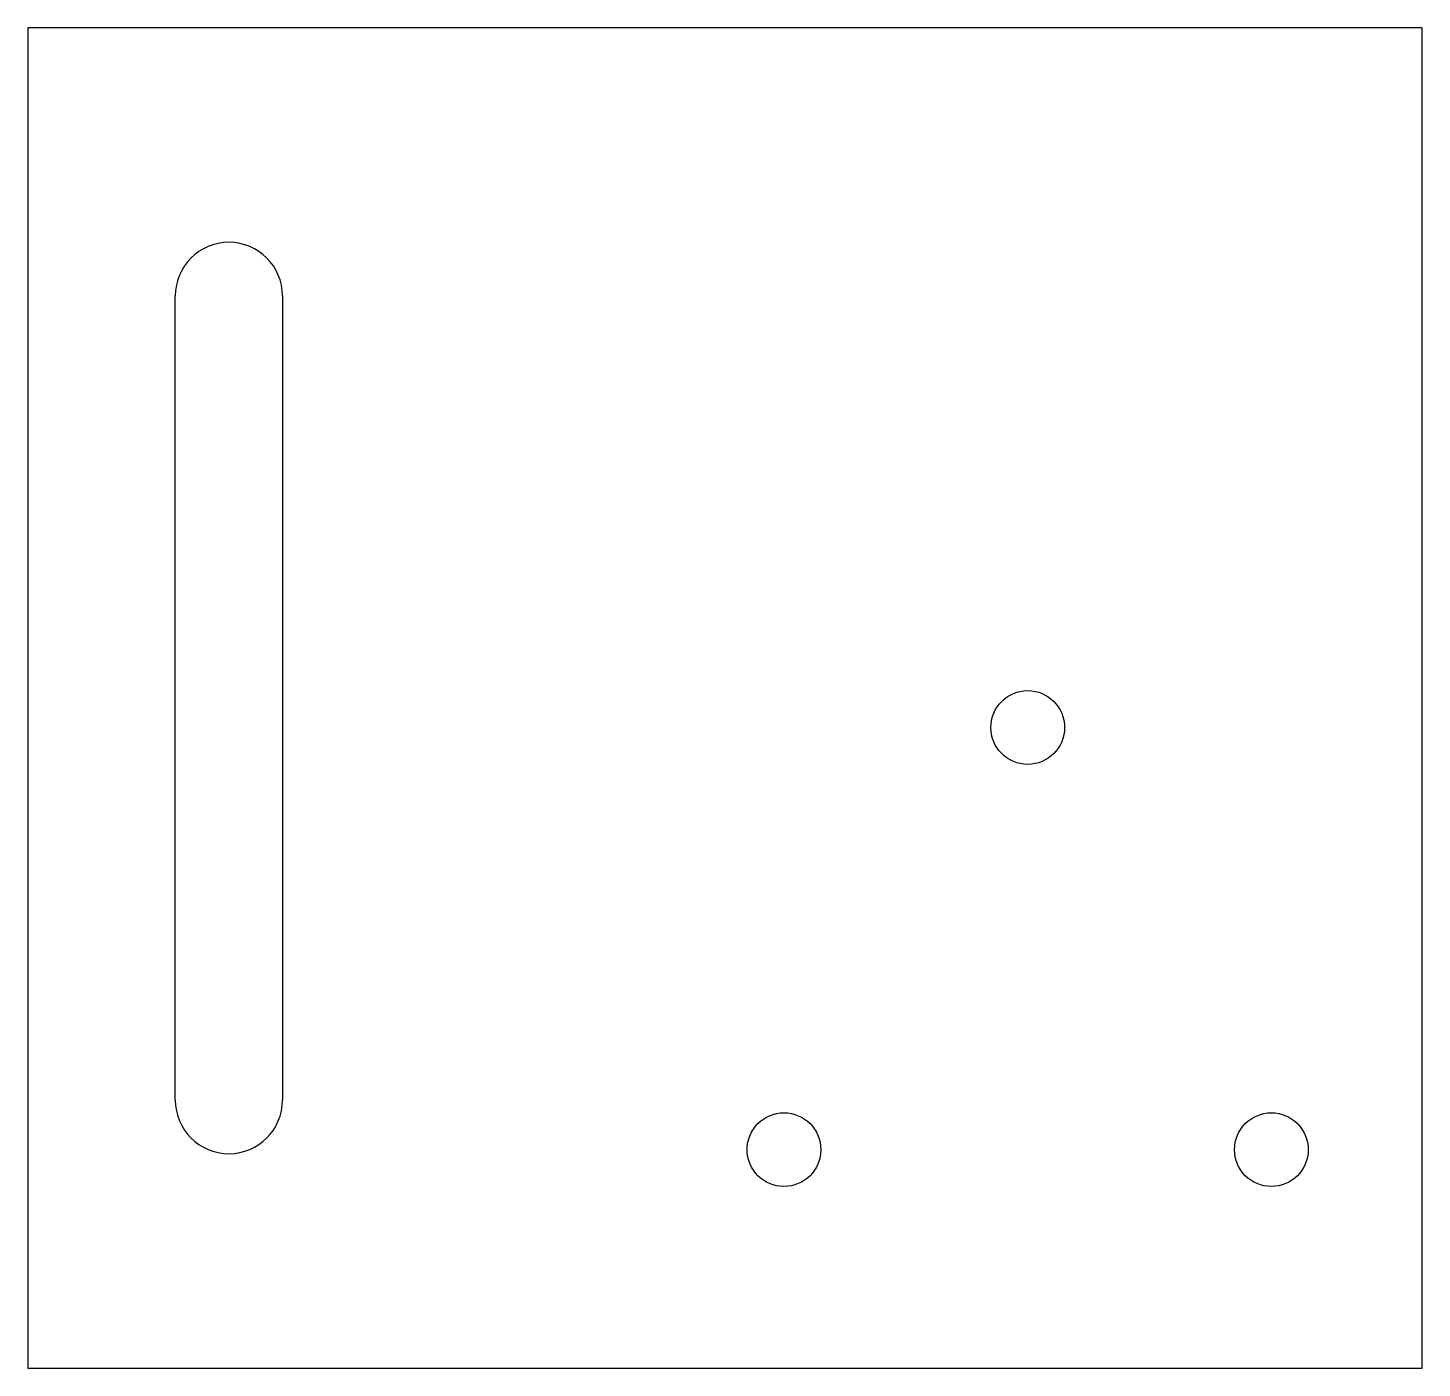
# Model space of a CAD drawing. Header units: millimetres. Extents: x -24 to 80, y -100 to 0.
import ezdxf

# ---------------------------------------------------------------- set-up
doc = ezdxf.new("R2010")
doc.units = ezdxf.units.MM

msp = doc.modelspace()

# ---------------------------------------------------------------- linework, layer by layer
at = {"color": 7, "linetype": 'Continuous', "lineweight": 25}
for p, q in [((80, 0), (-24.04, 0)), ((-24.04, 0), (-24.04, -100)), ((80, -100), (80, 0)), ((-13.04, -80), (-13.04, -20)), ((-5.04, -20), (-5.04, -80)), ((-24.04, -100), (80, -100))]:
    msp.add_line(p, q, dxfattribs=at)
for centre in [(50.57, -52.2), (32.38, -83.7), (68.75, -83.7)]:
    msp.add_circle(centre, 2.75, dxfattribs=at)
for centre, start, end in [((-9.04, -20), 0, 180), ((-9.04, -80), 180, 0)]:
    msp.add_arc(centre, 4, start, end, dxfattribs=at)

doc.saveas('drawing.dxf')
